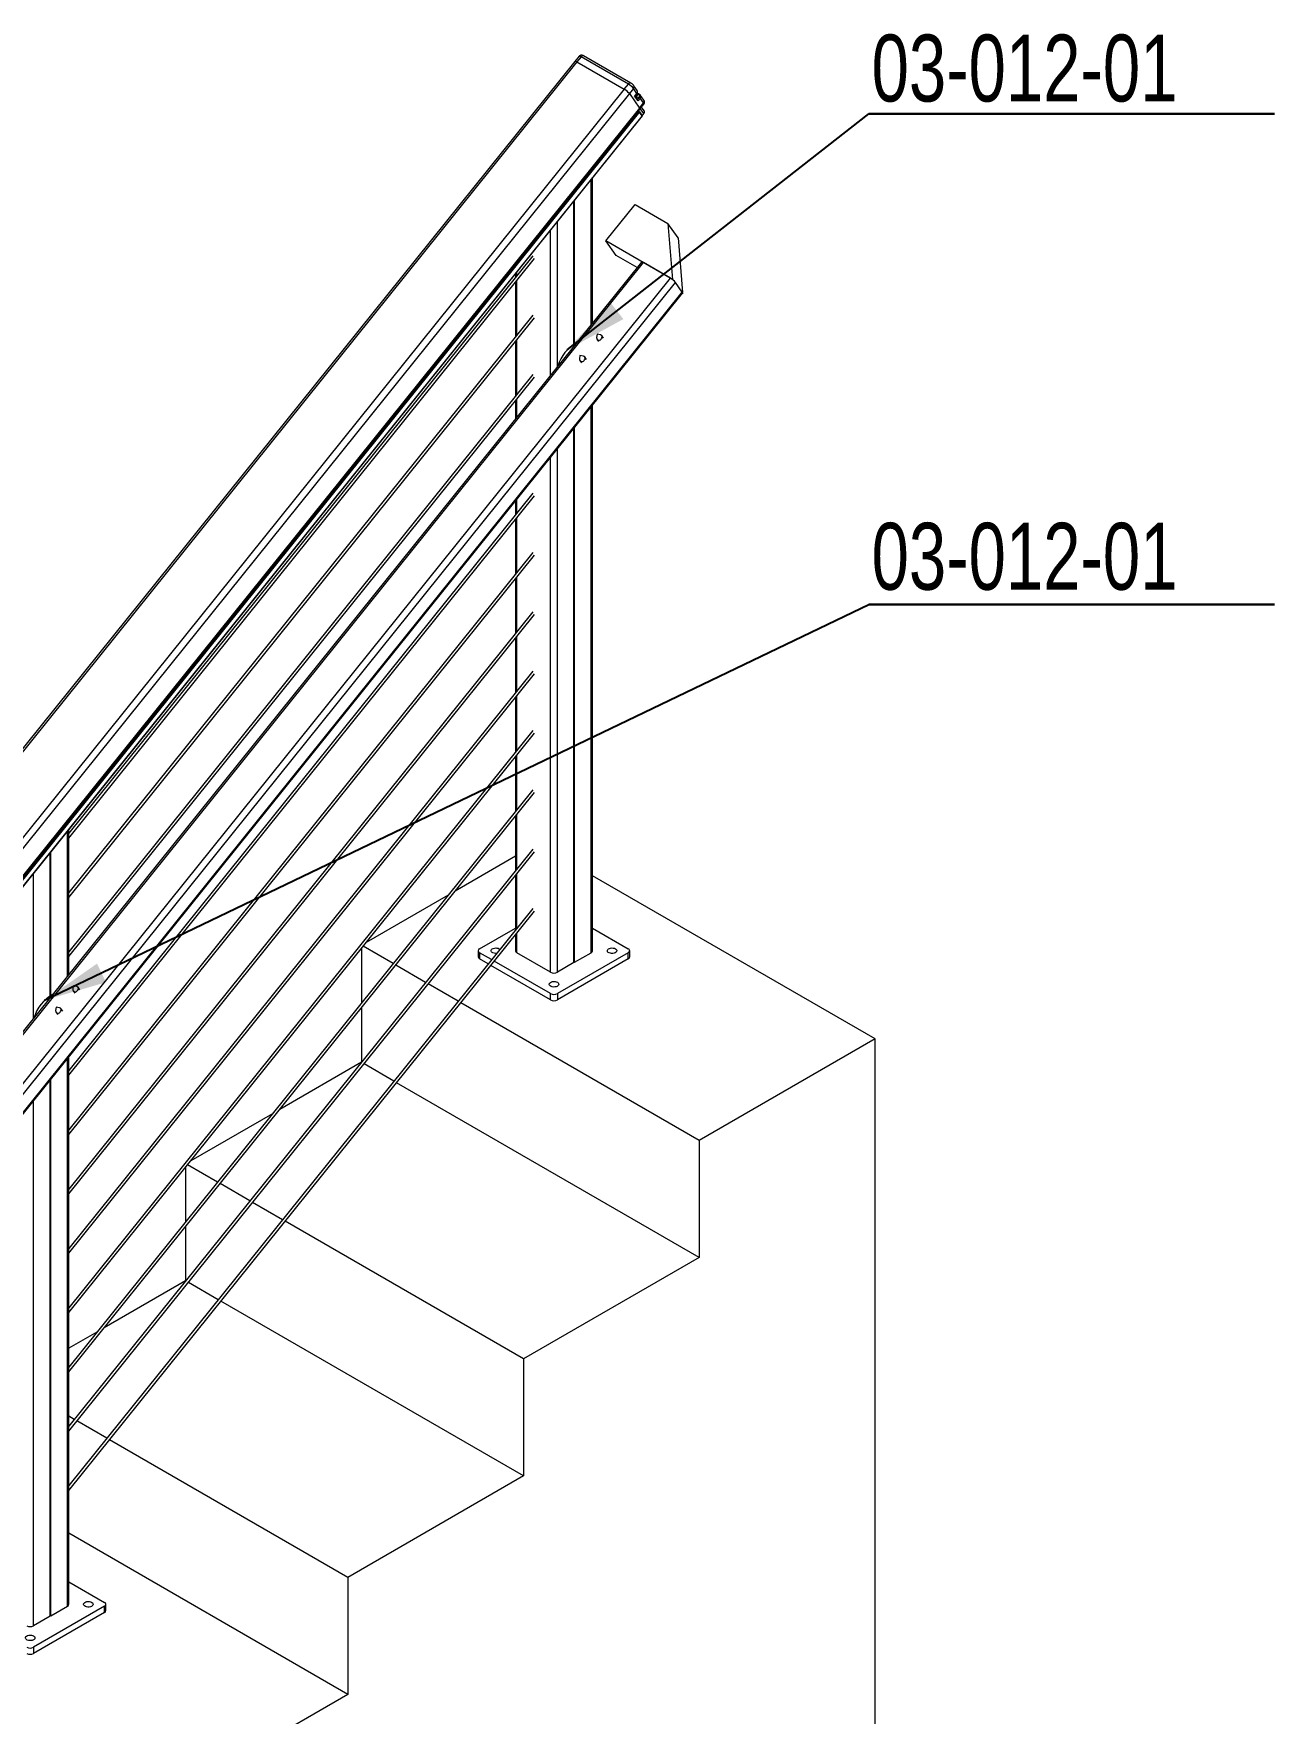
# Model space of a CAD drawing. Header units: inches. Extents: x 0.03 to 2.74, y 0.01 to 1.91.
# Drawn here: x 0.7067 to 0.9196, y 0.38 to 0.6683 of the extents above; entities that cross this region are included whole.
import ezdxf

# ---------------------------------------------------------------- set-up
doc = ezdxf.new("R2010")
doc.units = ezdxf.units.IN
doc.header["$MEASUREMENT"] = 0
doc.layers.add('SLD-0_0', color=7, linetype='Continuous')
doc.styles.add('SLDTEXTSTYLE0', font='TXT', dxfattribs={"width": 0.75})
doc.dimstyles.new('SLDDIMSTYLE1', dxfattribs={"dimtxt": 0.18, "dimasz": 0.01083333333333333, "dimexe": 0, "dimexo": 0.0625, "dimgap": 0, "dimtad": 0, "dimtih": 1, "dimtoh": 1, "dimdec": 0, "dimrnd": 1e-09, "dimzin": 0, "dimdsep": 46, "dimtxsty": 'Standard', "dimsah": 1, "dimcen": 0.09, "dimadec": 0, "dimazin": 0, "dimtfac": 0.01083333333333333, "dimtdec": 0, "dimtofl": 0, "dimtmove": 0, "dimatfit": 3, "dimfxl": 1, "dimfrac": 2, "dimtolj": 1, "dimtzin": 0, "dimarcsym": 0})

# ---------------------------------------------------------------- blocks, each defined once
blk = doc.blocks.new('SW_NOTE_40')
at = {"layer": 'SLD-0_0', "color": 0}
for p, q in [((0, 0), (0.06959357353058149, 0)), ((0.06959357353058149, 0), (0, 0)), ((0, 0), (0.06959357353058149, 0)), ((0.06959357353058149, 0), (0, 0)), ((0, 0), (0.06959357353058149, 0)), ((0.06959357353058149, 0), (0, 0))]:
    blk.add_line(p, q, dxfattribs=at)
at = {"layer": 'SLD-0_0', "color": 0, "insert": (0.0004542909409705882, 0.01361182087274522), "char_height": 0.01148293963254593, "attachment_point": 1, "style": 'SLDTEXTSTYLE0'}
blk.add_mtext('03-012-01', dxfattribs=at)
blk = doc.blocks.new('SW_NOTE_42')
at = {"layer": 'SLD-0_0', "color": 0}
for p, q in [((0, -1.821231995776175e-16), (0.06959357353058149, -1.821231995776175e-16)), ((0.06959357353058149, -1.821231995776175e-16), (0, -1.821231995776175e-16)), ((0, -1.821231995776175e-16), (0.06959357353058149, -1.821231995776175e-16)), ((0.06959357353058149, -1.821231995776175e-16), (0, -1.821231995776175e-16)), ((0, -1.821231995776175e-16), (0.06959357353058149, -1.821231995776175e-16)), ((0.06959357353058149, -1.821231995776175e-16), (0, -1.821231995776175e-16))]:
    blk.add_line(p, q, dxfattribs=at)
at = {"layer": 'SLD-0_0', "color": 0, "insert": (0.0004542909409705882, 0.01403344431689694), "char_height": 0.01148293963254593, "attachment_point": 1, "style": 'SLDTEXTSTYLE0'}
blk.add_mtext('03-012-01', dxfattribs=at)

msp = doc.modelspace()

# ---------------------------------------------------------------- linework, layer by layer
at = {"color": 7, "linetype": 'Continuous', "lineweight": 15}
for p, q in [((0.799580937890122, 0.66353939771084), (0.5986713566462352, 0.4136097756535363)), ((0.7999302222919177, 0.6634381076050916), (0.5990206272203246, 0.4135084805591713)), ((0.8002841251475855, 0.6644141514725198), (0.799580937890122, 0.66353939771084)), ((0.8006334095493811, 0.6643128613667714), (0.7999302222919177, 0.6634381076050916)), ((0.7999302222919177, 0.6634381076050916), (0.8080498824874577, 0.6587507275478962)), ((0.8087530697449212, 0.659625481309576), (0.8006334095493811, 0.6643128613667714)), ((0.8091731001485849, 0.6598041207367642), (0.8010534399530448, 0.6644915007939595)), ((0.8080498824874577, 0.6587507275478962), (0.6071402874158647, 0.408821100501976)), ((0.8089198526233051, 0.6580033055634648), (0.6080102644655652, 0.408073687498741)), ((0.8080498824874577, 0.6587507275478962), (0.8087530697449212, 0.659625481309576)), ((0.8096230398807686, 0.6588780593251445), (0.8089198526233051, 0.6580033055634648)), ((0.8089198526233051, 0.6580033055634648), (0.8106597790672937, 0.6555277058521148)), ((0.8102093761069522, 0.6580438104471545), (0.8096230398807686, 0.6588780593251445)), ((0.8102602136688125, 0.6585330897549111), (0.8096776731479821, 0.6593619292099793)), ((0.8098156598281954, 0.6575324251186337), (0.8102093761069522, 0.6580438104471545)), ((0.8098156598281954, 0.6575324251186337), (0.8103667077481453, 0.6567483820784684)), ((0.8098344931640458, 0.6575056253573236), (0.8102233559179247, 0.6580106959061273)), ((0.8102397694051894, 0.6572818645523285), (0.8102899985479767, 0.657344361505773)), ((0.8105791427985629, 0.6577685945316136), (0.8103471484577193, 0.657902522013856)), ((0.810715615344947, 0.657823842029397), (0.8104836210041033, 0.6579577695116395)), ((0.8114176065058237, 0.6568863334899118), (0.8108350659849933, 0.6577151729449799)), ((0.8106162840174279, 0.6549030558471848), (0.609706695859688, 0.4049734322935556)), ((0.8106452807173384, 0.6548617845417185), (0.6097356787318923, 0.4049321629853525)), ((0.8106597790672937, 0.6555277058521148), (0.6097501770818476, 0.4055980728189466)), ((0.6098094910276112, 0.4054190116117736), (0.8107190791853511, 0.655348629177506)), ((0.8100134236823302, 0.6572510340420938), (0.8102073226925808, 0.6572675430971014)), ((0.8107766300985736, 0.6572367084917846), (0.8103667077481453, 0.6567483820784684)), ((0.8110947641352174, 0.6542222669245139), (0.8104971445007711, 0.65507254845691)), ((0.8104971445007711, 0.65507254845691), (0.8106162840174279, 0.6549030558471848)), ((0.8106452807173384, 0.6548617845417185), (0.8111237608351279, 0.6541809956190476)), ((0.8106597790672937, 0.6555277058521148), (0.8113629663247572, 0.6564024596137946)), ((0.8107190791853511, 0.655348629177506), (0.8114222595289615, 0.6562233789479033)), ((0.8113629663247572, 0.6564024596137946), (0.8107766300985736, 0.6572367084917846)), ((0.811450772259155, 0.6550810147411027), (0.8110091084091345, 0.6557094300639407)), ((0.8110947641352174, 0.6542222669245139), (0.8113961251642353, 0.6545971608239928)), ((0.8111042430278206, 0.6542087672137905), (0.811402057250197, 0.6545792503621151)), ((0.8114564347048456, 0.6550726686685034), (0.811450772259155, 0.6550810147411027)), ((0.8111237608351279, 0.6541809956190476), (0.6102141726773881, 0.4042513793007937)), ((0.6102200909356434, 0.4042334645987868), (0.8111296929210896, 0.6541630851571701)), ((0.8026004664385561, 0.6186721729127409), (0.8026004664385561, 0.6435528101663892)), ((0.7994023461506395, 0.6150059440283957), (0.7994023461506395, 0.6395743962954628)), ((0.7995183398641349, 0.6150754286743862), (0.7995183398641349, 0.6397186897319055)), ((0.8048991290071443, 0.6327208132466771), (0.809921870439551, 0.6389690595363323)), ((0.809921870439551, 0.6389690595363323), (0.8155476381395301, 0.6357213729720866)), ((0.8155476381395301, 0.6357213729720866), (0.8163246584342717, 0.6261249955043245)), ((0.8172875645835187, 0.6332457652768745), (0.8155476381395301, 0.6357213729720866)), ((0.8066390623649861, 0.6302452095427472), (0.8048991290071443, 0.6327208132466771)), ((0.8163246584342717, 0.6261249955043245), (0.8048991290071443, 0.6327208132466771)), ((0.8172875645835187, 0.6332457652768745), (0.8180472795039456, 0.6238631051646636)), ((0.8109875855844274, 0.6291056825741786), (0.6151558284406125, 0.3854928401024916)), ((0.6154500128901103, 0.3853230067232244), (0.8113368665292965, 0.6290043864815065)), ((0.7923520550713403, 0.6301600858349241), (0.7127041769523876, 0.5310788814537608)), ((0.7127041769523876, 0.5302475856149403), (0.7926492124776721, 0.6296984468763036)), ((0.8102349227941648, 0.6281693635026077), (0.8066390623649861, 0.6302452095427472)), ((0.8159766703799328, 0.626325884732047), (0.8113368665292965, 0.6290043864815065)), ((0.6200898167407465, 0.3826445049737648), (0.8159766703799328, 0.626325884732047)), ((0.7893605207141171, 0.6270824533770272), (0.7893605207141171, 0.6264386506828443)), ((0.8163826587479459, 0.6260424808362617), (0.8163246584342717, 0.6261249955043245)), ((0.6209597868765939, 0.3818970949638295), (0.8168466405157802, 0.6255784787140429)), ((0.6221197378392531, 0.3802466908316707), (0.8180065914784392, 0.6239280735839013)), ((0.6221790241296042, 0.3800676131603766), (0.8180658846826436, 0.6237490009018724)), ((0.7893605207141171, 0.6256073469807882), (0.7893605207141171, 0.6162586752684123)), ((0.8180065914784392, 0.6239280735839013), (0.8168466405157802, 0.6255784787140429)), ((0.8180645917921134, 0.6236493918003947), (0.8180107881872724, 0.6236804519603354)), ((0.8180645917921134, 0.6236493918003947), (0.8180278446628754, 0.6237016775712539)), ((0.8180573806433279, 0.6237384144211928), (0.8180645917921134, 0.6236493918003947)), ((0.7923520550713403, 0.6199801184043544), (0.7127041769523876, 0.5208989100312599)), ((0.7127041769523876, 0.5200676141924394), (0.7926492124776721, 0.6195184794457339)), ((0.7893605207141171, 0.6154273795502185), (0.7893605207141171, 0.6060787078378426)), ((0.8033750046600341, 0.6167385041136894), (0.8032871365009585, 0.6161376169592503)), ((0.8033437816994246, 0.6158771522739314), (0.8036477699926213, 0.6154446379249177)), ((0.8039701353073636, 0.6166176486255727), (0.8033750046600341, 0.6167385041136894)), ((0.8045000060952616, 0.6160436067295318), (0.804196017802065, 0.6164761290624079)), ((0.8004407170064968, 0.6130882821260071), (0.8003528488474213, 0.612487394971568)), ((0.8004094940458873, 0.6122269302862492), (0.8007134823390841, 0.6117944079533731)), ((0.8010358476538264, 0.6129674266378905), (0.8004407170064968, 0.6130882821260071)), ((0.8015657184417243, 0.6123933847418497), (0.8012617301485278, 0.6128259070747257)), ((0.7923520550713403, 0.6098001429899224), (0.7127041769523876, 0.5107189426006902)), ((0.7127041769523876, 0.5098876427699385), (0.7926492124776721, 0.6093385120151642)), ((0.7893605207141171, 0.6052474041357864), (0.7893605207141171, 0.6022018161233789)), ((0.8026004664385561, 0.5109076008384544), (0.8026004664385561, 0.6045101583163685)), ((0.7994023461506395, 0.5088652416579786), (0.7994023461506395, 0.6005317364615796)), ((0.7995183398641349, 0.5089322034034587), (0.7995183398641349, 0.6006760378818847)), ((0.7923520550713403, 0.5894402001449205), (0.7127041769523876, 0.4903589997556883)), ((0.7127041769523876, 0.4895277019209023), (0.7926492124776721, 0.5889785691701623)), ((0.7893605207141171, 0.5880398015270064), (0.7893605207141171, 0.5857187649928407)), ((0.7893605207141171, 0.5848874692746471), (0.7893605207141171, 0.5755387935703399)), ((0.7923520550713403, 0.5792602327143508), (0.7127041769523876, 0.4801790283331874)), ((0.7127041769523876, 0.4793477304984014), (0.7926492124776721, 0.5787985937557303)), ((0.7893605207141171, 0.5747074938602149), (0.7893605207141171, 0.5653588221478388)), ((0.7923520550713403, 0.56908026129185), (0.7127041769523876, 0.4699990579086694)), ((0.7127041769523876, 0.4691677600738833), (0.7926492124776721, 0.5686186263251605)), ((0.7893605207141171, 0.5645275264296452), (0.7893605207141171, 0.555178850725338)), ((0.7923520550713403, 0.558900289869349), (0.7127041769523876, 0.4598190874841512)), ((0.7127041769523876, 0.4589877891503737), (0.7926492124776721, 0.5584386549026596)), ((0.7893605207141171, 0.5543475550071443), (0.7893605207141171, 0.5449988812988027)), ((0.7923520550713403, 0.5487203224387793), (0.7127041769523876, 0.4496391170596332)), ((0.7127041769523876, 0.4488078182268642), (0.7926492124776721, 0.5482586834801588)), ((0.7893605207141171, 0.5441675835846433), (0.7893605207141171, 0.5348189118722674)), ((0.7923520550713403, 0.5385403510162784), (0.7127041769523876, 0.439459146635115)), ((0.7127041769523876, 0.4386278468043633), (0.7926492124776721, 0.5380787140536235)), ((0.7893605207141171, 0.5339876121621425), (0.7893605207141171, 0.5246389404497664)), ((0.7127041838662408, 0.5068420532486014), (0.7127041838662408, 0.531722694494181)), ((0.7095060635783242, 0.503169089976343), (0.7095060635783242, 0.527744272639392)), ((0.7096220642056726, 0.5032381235334606), (0.7096220642056726, 0.5278885700671173)), ((0.7923520550713403, 0.5283603795937775), (0.7127041769523876, 0.4292791752126142)), ((0.7127041769523876, 0.4284478753818625), (0.7926492124776721, 0.5278987426311226)), ((0.7893605241710435, 0.527107619035541), (0.7790410937047624, 0.5211503386316357)), ((0.7893605207141171, 0.5238076417376244), (0.7893605207141171, 0.5144589695262569)), ((0.8510782126996143, 0.4957738786356833), (0.8026004629816295, 0.5237594878574343)), ((0.7777942079531964, 0.5204305268088822), (0.7637719597502457, 0.5123356552255051)), ((0.7923520550713403, 0.518180408670268), (0.7127041769523876, 0.4190992037901132)), ((0.7127041769523876, 0.4182679079512927), (0.7926492124776721, 0.517718771707613)), ((0.7832210191593805, 0.511242413557137), (0.7893605207141171, 0.5147866723630165)), ((0.7893605207141171, 0.5136276710636106), (0.7893605207141171, 0.5109076008384544)), ((0.8026004629816296, 0.5147866743586577), (0.8087399679932925, 0.511242413557137)), ((0.762921860028214, 0.5112781371947923), (0.762921860028214, 0.5019294644844335)), ((0.7683660768595828, 0.5087020236232503), (0.7632330490994166, 0.5116652574749884)), ((0.7829807869625657, 0.5109076028340956), (0.7829807869625657, 0.5098360267898343)), ((0.7852807285939778, 0.5093837431727124), (0.7832210191593805, 0.510572788119772)), ((0.7832210191593805, 0.510572788119772), (0.7832210191593805, 0.5095012120755107)), ((0.786584881790789, 0.5112424155527782), (0.786704436138632, 0.5111548228683707)), ((0.795400511181154, 0.5072246569416652), (0.789600752910932, 0.5105727861241308)), ((0.8087399679932925, 0.510572788119772), (0.7965604690576661, 0.5035417130448759)), ((0.7995183398641349, 0.5089322034034587), (0.8023602238709615, 0.510572788119772)), ((0.8087399679932925, 0.5095012120755107), (0.8087399679932925, 0.510572788119772)), ((0.808980196733181, 0.5098360247941931), (0.808980196733181, 0.5109076008384544)), ((0.7739555433738489, 0.505475293287451), (0.7688225156136826, 0.5084385271391889)), ((0.7846923631519087, 0.5086518232683732), (0.7832210191593805, 0.5095012120755107)), ((0.7954005180950071, 0.5024701370006145), (0.7851487984490819, 0.508388328779953)), ((0.7954005180950071, 0.5035417130448759), (0.785737163891151, 0.5091202486842922)), ((0.7994023461506395, 0.5088652416579786), (0.796560462143813, 0.5072246569416652)), ((0.8087399679932925, 0.5095012120755107), (0.7965604690576661, 0.5024701370006145)), ((0.7134679572184387, 0.5048949965224484), (0.7133800959732162, 0.5042941133592918)), ((0.7140630947796213, 0.5047741450256144), (0.7134679572184387, 0.5048949965224484)), ((0.7145929586536662, 0.5042001031302221), (0.7142889703604696, 0.5046326214711669)), ((0.7795450098881148, 0.5022485629516517), (0.7744119786710221, 0.5052117987990309)), ((0.7134367411716823, 0.5040336486739729), (0.7137407294648791, 0.5036011303330281)), ((0.8209194600150661, 0.4783636012990667), (0.780001445185288, 0.5019850684632315)), ((0.7954005180950071, 0.5024701370006145), (0.7954005180950071, 0.5035417130448759)), ((0.7965604690576661, 0.5035417130448759), (0.7965604690576661, 0.5024701370006145)), ((0.7105336764787545, 0.5012447785260488), (0.7104458152335321, 0.500643895362892)), ((0.7105024604319982, 0.5003834306775732), (0.7108064487251949, 0.4999509083446971)), ((0.7111288140399372, 0.5011239270292145), (0.7105336764787545, 0.5012447785260488)), ((0.7116586779139821, 0.5005498811418911), (0.7113546896207855, 0.5009824034747673)), ((0.762921860028214, 0.5010981667702743), (0.762921860028214, 0.4917528552659752)), ((0.8510782126996143, 0.4957738786356833), (0.8209194600150661, 0.4783636012990667)), ((0.8510782126996143, 0.355129552765853), (0.8510782126996143, 0.4957738786356833)), ((0.7127041838662408, 0.3987354390374089), (0.7127041838662408, 0.4926800366562634)), ((0.762921860028214, 0.4917528552659752), (0.7489046520241748, 0.4836608933274963)), ((0.7629237060269922, 0.491751789593564), (0.762921860028214, 0.4917528552659752)), ((0.7685131690843316, 0.4885250612534059), (0.7633801413241654, 0.4914882951051437)), ((0.7095060635783242, 0.396693079856933), (0.7095060635783242, 0.4887016167974402)), ((0.7096220642056726, 0.3967600455936954), (0.7096220642056726, 0.4888459162211309)), ((0.8209194600150661, 0.458271553463113), (0.7689696078384315, 0.4882615647693444)), ((0.747657773186462, 0.4829410854960252), (0.7336355249835114, 0.4748462139126481)), ((0.8209194600150661, 0.4783636012990667), (0.8209194600150661, 0.458271553463113)), ((0.7327631073436657, 0.4737609355916607), (0.7327631073436657, 0.4644122618833191)), ((0.7382154928924748, 0.4711949827504783), (0.7330824651323086, 0.4741582166022163)), ((0.7438049594067407, 0.467968252414679), (0.7386719316465745, 0.470931486266417)), ((0.7493944259210067, 0.4647415220788796), (0.744261394703914, 0.4677047579262588)), ((0.7907607073305178, 0.4408612761264964), (0.74985086121818, 0.4644780275904594)), ((0.7327631073436657, 0.4635809641691598), (0.7327631073436657, 0.4542505295944135)), ((0.8209194600150661, 0.458271553463113), (0.7907607073305178, 0.4408612761264964)), ((0.7327631073436657, 0.4542505295944135), (0.7187682103435873, 0.4461714475243654)), ((0.7327731220598842, 0.4542447482218006), (0.7327631073436657, 0.4542505295944135)), ((0.7383625851172237, 0.4510180198816424), (0.7332295573570574, 0.4539812537333804)), ((0.7907607073305178, 0.4207692277915513), (0.7388190238713235, 0.450754523397581)), ((0.7175213384197277, 0.4454516436841767), (0.7127041804093142, 0.4426707575575907)), ((0.7907607073305178, 0.4408612761264964), (0.7907607073305178, 0.4207692277915513)), ((0.7136543754396327, 0.4304612110429156), (0.7127041804093142, 0.4310097469580032)), ((0.7192438419538988, 0.4272344807071162), (0.7141108107368059, 0.4301977165544953)), ((0.7606019546459695, 0.4033589504549347), (0.7197002772510719, 0.426970986218696)), ((0.7907607073305178, 0.4207692277915513), (0.7606019546459695, 0.4033589504549347)), ((0.7606019546459695, 0.3832669061119208), (0.7127041804093142, 0.4109177026149893)), ((0.7127041734954611, 0.4026145085663296), (0.7188436785071243, 0.3990702477648089)), ((0.7606019546459695, 0.4033589504549347), (0.7606019546459695, 0.3832669061119208)), ((0.7188436785071243, 0.398400622327444), (0.7066641795714977, 0.3913695472525479)), ((0.7096220642056726, 0.3967600455936954), (0.712463934384793, 0.3984006223274439)), ((0.7188436785071243, 0.3973290482791481), (0.7188436785071243, 0.398400622327444)), ((0.7190839072470125, 0.3976638609978306), (0.7190839072470125, 0.3987354350461264)), ((0.7188436785071243, 0.3973290482791481), (0.7066641795714977, 0.390297973204252)), ((0.7095060635783242, 0.396693079856933), (0.7066641795714977, 0.3950524951406196)), ((0.7066641795714977, 0.3913695472525479), (0.7066641795714977, 0.390297973204252)), ((0.7606019546459695, 0.3832669061119208), (0.7304432019614212, 0.3658566287753042))]:
    msp.add_line(p, q, dxfattribs=at)
at = {"color": 8, "linetype": 'Continuous', "lineweight": 15}
for p, q in [((0.8103471484577193, 0.657902522013856), (0.8101393318611739, 0.6576549539578282)), ((0.8103471484577193, 0.657902522013856), (0.8102034924179622, 0.6579938697371182)), ((0.8102301937186428, 0.6569426164982536), (0.8106061690503393, 0.6573905078339956)), ((0.8113961251642353, 0.6545971608239928), (0.8107985124436421, 0.6554474463476712)), ((0.8023602238709615, 0.6183733274940572), (0.8023602238709615, 0.6432539647477055)), ((0.795400511181154, 0.6097155126758345), (0.795400511181154, 0.6345961499294828)), ((0.796560462143813, 0.6111584840260146), (0.796560462143813, 0.6360391212796629)), ((0.789600752910932, 0.626737491173625), (0.789600752910932, 0.6273813018516702)), ((0.789600752910932, 0.6165575237430553), (0.789600752910932, 0.6259061954554314)), ((0.789600752910932, 0.6063775563124856), (0.789600752910932, 0.6157262280248617)), ((0.789600752910932, 0.602500664598022), (0.789600752910932, 0.6055462526104295)), ((0.8023602238709615, 0.510572788119772), (0.8023602238709615, 0.6042113128976847)), ((0.796560462143813, 0.5072246569416652), (0.796560462143813, 0.5969964614457797)), ((0.795400511181154, 0.5072246569416652), (0.795400511181154, 0.5955534900955995)), ((0.789600752910932, 0.5860176134674838), (0.789600752910932, 0.5883386420177871)), ((0.789600752910932, 0.5758376420449829), (0.789600752910932, 0.5851863097654277)), ((0.789600752910932, 0.565657670622482), (0.789600752910932, 0.575006342334858)), ((0.789600752910932, 0.555477699199981), (0.789600752910932, 0.5648263709123571)), ((0.789600752910932, 0.5452977277774802), (0.789600752910932, 0.5546463994898563)), ((0.789600752910932, 0.5351177583509449), (0.789600752910932, 0.5444664300633208)), ((0.789600752910932, 0.5249377869284441), (0.789600752910932, 0.5342864606367855)), ((0.712463934384793, 0.506543199846704), (0.712463934384793, 0.5314238371003523)), ((0.7066641795714977, 0.4993283563780128), (0.7066641795714977, 0.5242089976235922)), ((0.789600752910932, 0.5147578165039259), (0.789600752910932, 0.5241064892142847)), ((0.789600752910932, 0.5105727861241308), (0.789600752910932, 0.5139265180412795)), ((0.712463934384793, 0.3984006223274439), (0.712463934384793, 0.492381183254366)), ((0.7066641795714977, 0.3950524951406196), (0.7066641795714977, 0.4851663397856746))]:
    msp.add_line(p, q, dxfattribs=at)
at = {"color": 7, "linetype": 'Continuous', "lineweight": 15, "flags": 128}
for points in [[(0.8111237608351279, 0.6541809956190476), (0.8111304396172248, 0.6541677569194388), (0.8111296929210896, 0.6541630851571701)], [(0.7861294870285077, 0.5104395970291395), (0.7859210239866973, 0.5104365856065394), (0.7857040050516729, 0.5104671149259157), (0.7855093040344624, 0.510530316883338), (0.7853513570603431, 0.5106214977306582), (0.7852418796533966, 0.5107338942397832), (0.7851889921340915, 0.5108591785999039), (0.7851966181140633, 0.5109880531185785), (0.7852641941142839, 0.5111109606700067), (0.7853867006774015, 0.5112187851650977), (0.7855550599142926, 0.5113035320651261), (0.7857567819493284, 0.5113589131046092), (0.7859768982905426, 0.5113808212539173), (0.7861990957015405, 0.5113676340567386), (0.7864068984703796, 0.5113203293772709), (0.786584881790789, 0.5112424155527782), (0.786584881790789, 0.5112424155527782)], [(0.8065360528676166, 0.511242413557137), (0.8066710251078775, 0.5111396699645908), (0.8067529680948444, 0.5110197079796026), (0.806775811465494, 0.5108914361445763), (0.8067378544119631, 0.5107643616942817), (0.8066419247001704, 0.5106479080465575), (0.8064951297711048, 0.5105507203191665), (0.8063083451156963, 0.5104799947943466), (0.8060954468371208, 0.5104409879910696), (0.8058722054343045, 0.5104365856065394), (0.8056551795854271, 0.5104671189171981), (0.8054604785682166, 0.5105303128920557), (0.8053025315940971, 0.5106214937393758), (0.8051930576440773, 0.5107338962354244), (0.8051401735816988, 0.5108591785999039), (0.8051477995616705, 0.5109880531185785), (0.805215368648038, 0.5111109566787243), (0.8053378821250087, 0.5112187851650977), (0.8055062344480467, 0.5113035280738438), (0.805707953026156, 0.511358911108968), (0.8059280762812233, 0.5113808232495585), (0.806150273692221, 0.5113676360523798), (0.8063580764610602, 0.5113203313729122), (0.8065360528676166, 0.511242413557137)], [(0.7965604690576661, 0.5054836316027731), (0.7966954343840738, 0.5053808840189444), (0.7967773773710408, 0.5052609220339562), (0.7968002207416904, 0.5051326501989299), (0.7967622706020125, 0.5050055797399178), (0.7966663408902198, 0.5048891260921936), (0.7965195390473012, 0.5047919343735202), (0.7963327613057457, 0.5047212128399826), (0.7961198561133173, 0.5046822020454234), (0.795896614710501, 0.504677799660893), (0.7956795888616234, 0.5047083329715517), (0.795484894758266, 0.5047715309376917), (0.7953269477841467, 0.504862711785012), (0.7952174669202736, 0.5049751102897782), (0.7951645828578952, 0.5051003926542575), (0.7951722088378669, 0.5052292671729322), (0.7952397848380875, 0.5053521747243603), (0.7953622914012052, 0.5054599992194514), (0.7955306506380962, 0.5055447461194797), (0.7957323692162055, 0.5056001291546041), (0.7959524855574196, 0.5056220373039121), (0.7961746829684175, 0.5056088501067335), (0.7963824857372567, 0.5055615454272658), (0.7965604690576661, 0.5054836316027731)], [(0.7166397633814482, 0.3990702477648089), (0.716774735621709, 0.3989675041722627), (0.7168566786086761, 0.3988475421872745), (0.7168795288931787, 0.3987192743435307), (0.7168415718396478, 0.3985921998932361), (0.716745642127855, 0.3984757462455119), (0.7165988402849365, 0.3983785545268385), (0.7164120694572341, 0.3983078369845833), (0.7161991642648056, 0.398268826190024), (0.7159759228619892, 0.3982644238054938), (0.7157588970131118, 0.3982949571161525), (0.7155641959959013, 0.39835815109101), (0.715406249021782, 0.3984493319383302), (0.715296775071762, 0.3985617344343788), (0.7152438910093835, 0.3986870167988583), (0.7152515169893552, 0.3988158913175329), (0.7153190929895759, 0.3989387988689611), (0.7154415926388402, 0.3990466193727697), (0.7156099518757315, 0.3991313662727981), (0.7158116704538408, 0.3991867493079224), (0.716031793708908, 0.3992086614485128), (0.7162539842060528, 0.3991954702600518), (0.7164617869748919, 0.3991481655805841), (0.7166397633814482, 0.3990702477648089)], [(0.7066641795714976, 0.393311465810445), (0.7067991518117585, 0.3932087222178988), (0.7068810947987255, 0.3930887602329106), (0.706903931255522, 0.3929604844066019), (0.7068659880296974, 0.3928334179388722), (0.7067700583179045, 0.3927169642911479), (0.7066232564749859, 0.3926197725724745), (0.7064364718195775, 0.3925490470476545), (0.7062235666271488, 0.3925100362530952), (0.7060003252243325, 0.392505633868565), (0.7057832993754551, 0.3925361671792237), (0.7055886121859507, 0.3925993691366461), (0.7054306652118315, 0.3926905499839663), (0.7053211774341053, 0.39280294449745), (0.7052682933717267, 0.3929282268619295), (0.7052759193516984, 0.3930571013806041), (0.7053434953519192, 0.3931800089320323), (0.7054660088288898, 0.3932878374184057), (0.705634368065781, 0.3933725843184342), (0.7058360866438902, 0.3934279673535585), (0.7060561960712513, 0.3934498715115841), (0.7062784003961022, 0.3934366883056878), (0.7064862031649414, 0.3933893836262202), (0.7066641795714976, 0.393311465810445)]]:
    msp.add_lwpolyline(points, dxfattribs=at)
at = {"color": 7, "linetype": 'Continuous', "lineweight": 15}
for centre, radius, start, end in [((0.7996645319824734, 0.6631747863145282), 0.0003740714404984023, 44.74341984917812, 102.9129795743706), ((0.7996514104669851, 0.663129538650365), 0.0004158735787993088, 47.90016570605164, 99.75623371746451), ((0.8064808372526504, 0.6560444031846201), 0.003128273406870463, 38.76979168446405, 59.89613566760497), ((0.8071838875540357, 0.6569189975347492), 0.003128480009779924, 38.77049728153243, 59.89543007052287), ((0.8098173895146187, 0.6573143720200029), 0.000392735065019257, 353.1518756064721, 67.63003027137133), ((0.8096791427617378, 0.657215460867559), 0.0006243077495221392, 11.91554784996803, 57.36122930161451), ((0.8089172247926288, 0.6567363113026387), 0.001528871391076085, 27.17684383105068, 42.71084438377065), ((0.8103263091634818, 0.6569089660281425), 0.0005569596637603604, 36.04703516319176, 59.83593180971334), ((0.8107325647386462, 0.655009015652658), 0.0001711592837218188, 223.0640106115682, 239.3389774280847), ((0.8105588032927199, 0.6553949115889849), 0.0001668245286851948, 343.8930202311497, 52.75091026138796), ((0.8110711722990482, 0.6287410703686727), 0.0003740705805929109, 44.74243382010548, 102.9118504196939), ((0.8144075256173381, 0.6236194026726865), 0.003128459752596869, 38.77113001745817, 59.8960073248896), ((0.817905686681749, 0.6237953100422884), 0.0001667571167198309, 343.8767721715579, 52.76393364930436), ((0.8030507874621057, 0.6094063577626515), 0.006660312912292206, 118.7723812170423, 163.6384873196701), ((0.8037372833747016, 0.6161531279056623), 0.0004504140288662353, 181.9734898522017, 338.4293141197636), ((0.8038823959836665, 0.6162492322923754), 0.0003787199275049704, 316.2900322270558, 76.60438964674971), ((0.8008030001246823, 0.6125029165234411), 0.0004504187951146589, 181.9748188357528, 338.4286490851076), ((0.8009481034511848, 0.6125990075181474), 0.0003787237685828348, 316.2920062509338, 76.60376927578758), ((0.7833480892365486, 0.5109076008384544), 0.0003581150109994056, 110.7830477086401, 249.2169522913544), ((0.7897710167909964, 0.5109485434048625), 0.0004125328143039405, 185.695800189046, 245.6236753181788), ((0.8021899696300919, 0.5109485514432306), 0.0004125343401352183, 294.37475887964, 354.3030989799637), ((0.8086128881245557, 0.5109076008384544), 0.000358118485462216, 290.7845123375124, 69.21548766249478), ((0.7833912475657757, 0.5098769439036048), 0.0004124949902566803, 185.6927712785284, 245.6267042286283), ((0.7994603464643136, 0.5088203071885543), 0.0001260317314518635, 62.6032647732435, 117.3967352266221), ((0.8085697057009723, 0.5098769642227399), 0.0004125274831250573, 294.3764180902439, 354.3045639380748), ((0.7139752961194454, 0.5044057098286767), 0.0003787520284713252, 316.2994567014112, 76.5963188253458), ((0.7959804866624833, 0.5083440095954966), 0.001260683117434012, 242.6097575044516, 297.3902424955634), ((0.713143688049975, 0.4975629067679597), 0.006660234959803172, 118.7721715489521, 163.6387620921789), ((0.7138302466762309, 0.5043096315860328), 0.0004504181066363696, 181.9743986282268, 338.4290692926282), ((0.7959804935763366, 0.50466106936259), 0.001260686370573515, 242.6098341101014, 297.3901658898957), ((0.7959804935763366, 0.5035894933183285), 0.001260686370573417, 242.6098341100991, 297.390165889898), ((0.7108906875005323, 0.5006519766059002), 0.0004449456600919306, 181.0406811865039, 335.9019343245274), ((0.7110362214856091, 0.5007517103247786), 0.00038356049871966, 312.8054784876344, 76.0306541539016), ((0.7122936715923402, 0.398776399775689), 0.0004125507351871383, 294.3750310876511, 354.30191178199), ((0.718716598638387, 0.3987354350461264), 0.0003581184854623217, 290.7845123375787, 69.2154876624252), ((0.7060842040901681, 0.3961718391589451), 0.00126067545002853, 242.6095769489076, 297.390423051094), ((0.7095640715975795, 0.3966480660324685), 0.0001261053715192819, 62.62100920328272, 117.3868763967471), ((0.7186734215906003, 0.3977047965692333), 0.0004125217510946861, 294.3759591084348, 354.3050229199462), ((0.7060842040901681, 0.3924889263012333), 0.001260706553318216, 242.6103093678373, 297.3896906321644), ((0.7060842040901681, 0.3914173522529374), 0.001260706553318068, 242.6103093678338, 297.3896906321679)]:
    msp.add_arc(centre, radius, start, end, dxfattribs=at)
at = {"color": 8, "linetype": 'Continuous', "lineweight": 15}
for centre, radius, start, end in [((0.8003677163542776, 0.6640495301254262), 0.0003740804948038336, 44.74419124480906, 102.912208178681), ((0.8009621417426346, 0.6641230447966601), 0.0003795987159752429, 76.08321351523522, 149.9970000895662), ((0.809081860517138, 0.6594355952564851), 0.0003796841912081632, 76.10733911305286, 149.9923401705246), ((0.809324873856639, 0.6591569551026993), 0.0004082717632695195, 316.9126091165521, 29.74678058001597), ((0.8101916513355353, 0.6580168194970356), 3.229053901840327e-05, 349.0682005842234, 56.70736912894109), ((0.8104525319768164, 0.6578383845166605), 0.0001233665458858372, 75.40379084234458, 148.6748747117903), ((0.8106845337926525, 0.6577044480492086), 0.0001233776026682349, 75.41535043510295, 148.6731150117925), ((0.8110653666370872, 0.6566810872607122), 0.0004076750418264545, 316.8857580473655, 30.2288764977649), ((0.811262006097631, 0.6562696756545346), 0.0001668069162179093, 343.8861623761437, 52.75301899136767), ((0.8111140239116353, 0.6548745187559645), 0.0003956116013795622, 315.485765090089, 30.0575636941297), ((0.8113860099107453, 0.6545838729646892), 1.669986700661363e-05, 343.9304053820533, 52.72014871530653)]:
    msp.add_arc(centre, radius, start, end, dxfattribs=at)
at = {"color": 7, "linetype": 'Continuous', "lineweight": 15}
for centre, major_axis, ratio, start_param, end_param in [((0.8098613876190682, 0.6582446967761028), (0.0003922026500340348, 0.0002974611727569741), 0.7931709801457004, 5.034577413845057, 6.25442267443454), ((0.8103741816724754, 0.6575244321819854), (0.0002779400704151502, 0.000174644048493322), 0.7804419842940541, 5.103637766583251, 6.674434093378238)]:
    msp.add_ellipse(centre, major_axis=major_axis, ratio=ratio, start_param=start_param, end_param=end_param, dxfattribs=at)
at = {"color": 8, "linetype": 'Continuous', "lineweight": 15}
msp.add_ellipse((0.8104286381235286, 0.6574376010553021), major_axis=(0.0004123283701169545, 0.0002688617509551961), ratio=0.7833488870881495, start_param=5.09060650367018, end_param=6.32076890278783, dxfattribs=at)
at = {"color": 7, "linetype": 'Continuous', "lineweight": 15}
for points, knots in [([(0.8010534399530448, 0.6644915007939595), (0.8010275333072843, 0.6645057636942322), (0.8009640037298077, 0.6645407398944043), (0.8008580643339046, 0.6645832399160378), (0.8007270952678731, 0.6646090588433742), (0.8005875501801862, 0.6646018323339241), (0.8004538409598417, 0.6645570497423295), (0.8003470687161653, 0.6644910859875416), (0.8003031087885579, 0.6644303491466124), (0.8002887850845765, 0.6644105589290756)], [0, 0, 0, 0, 0.1102511181670591, 0.2703633275503543, 0.4398200767467049, 0.5872748988212583, 0.7473118499761247, 0.917665236100622, 0.9999999999999999, 0.9999999999999999, 0.9999999999999999, 0.9999999999999999]), ([(0.8096776731479821, 0.6593619292099793), (0.8096594639642446, 0.6593861781175228), (0.8096102930863306, 0.6594516582669657), (0.8095100944221452, 0.6595538327284425), (0.8093747043152736, 0.6596696365429718), (0.8092589513318218, 0.6597527526993933), (0.8091932290921277, 0.6597920768221067), (0.8091731001485849, 0.6598041207367642)], [0, 0, 0, 0, 0.1463766362278194, 0.3952658072526956, 0.6486265067361409, 0.8923838073500076, 1, 1, 1, 1]), ([(0.8102233559179247, 0.6580106959061273), (0.8102411387461508, 0.6580363986372404), (0.8102897799177331, 0.6581067030307994), (0.8103318829213643, 0.6582342339294571), (0.8103296551512484, 0.658376643669514), (0.8103022900353317, 0.6584796111643185), (0.8102644500381436, 0.6585209413644904), (0.810256521671256, 0.6585296010107604)], [0, 0, 0, 0, 0.1610683859859054, 0.4405685585902555, 0.6907265753808853, 0.935199964027218, 0.9999999999999999, 0.9999999999999999, 0.9999999999999999, 0.9999999999999999]), ([(0.8104836210041033, 0.6579577695116395), (0.8104597544065354, 0.6579718538223354), (0.8103943668879524, 0.6580104407270975), (0.8103214540111863, 0.6580611551347312), (0.8102751545053664, 0.6580933586646909)], [0, 0, 0, 0, 0.3650023442573068, 1, 1, 1, 1]), ([(0.8108285807907835, 0.6577164421468457), (0.8108067502683804, 0.6577453735509997), (0.8107749236155727, 0.6577875525579082), (0.8107297907097055, 0.6578151684246903), (0.810715615344947, 0.6578238420293971)], [0, 0, 0, 0, 0.6859195195553147, 1, 1, 1, 1]), ([(0.811402057250197, 0.6545792503621151), (0.8114189261647459, 0.6546023396684352), (0.8114669093497052, 0.6546680165946259), (0.8115141009335828, 0.6547921738107195), (0.8115151089467396, 0.6549355540357281), (0.811490926312236, 0.655034723114213), (0.8114574740847502, 0.6550694370598892), (0.8114557640610947, 0.6550712115805339)], [0, 0, 0, 0, 0.1513756504808636, 0.4305840671820286, 0.7106499054145852, 0.9852088920928721, 1, 1, 1, 1]), ([(0.8114175995919707, 0.6562269714913475), (0.8114354400948239, 0.6562475212738635), (0.811485944286798, 0.6563056950915948), (0.8115254889324216, 0.6564223938854441), (0.8115394967067301, 0.6565538345145899), (0.8115224439683577, 0.6566723687031896), (0.8114822256106744, 0.6567858869161525), (0.8114406904354384, 0.6568504508876373), (0.8114176065058237, 0.6568863334899118)], [0, 0, 0, 0, 0.1103813692376379, 0.3124756016235626, 0.4887324136015507, 0.6502286564019653, 0.805608209644778, 1, 1, 1, 1])]:
    msp.add_open_spline(points, degree=3, knots=knots, dxfattribs=at)

# ---------------------------------------------------------------- block references
at = {"layer": 'SLD-0_0', "color": 7}
for name, p in [('SW_NOTE_40', (0.8500357909806726, 0.6545291965509659)), ('SW_NOTE_42', (0.8500357909806726, 0.570315124379506))]:
    msp.add_blockref(name, p, dxfattribs=at)

# ---------------------------------------------------------------- leaders
for points in [[(0.7982557462840263, 0.6140389710332483), (0.8500357909806726, 0.6545291965509659)], [(0.7085500070536022, 0.5024047531272743), (0.8500357909806726, 0.570315124379506)]]:
    msp.add_leader(points, dimstyle='SLDDIMSTYLE1', override={"dimscale": 1, "dimgap": 0, "dimtad": 0, "dimclrd": 0}, dxfattribs=at)

doc.saveas('drawing.dxf')
